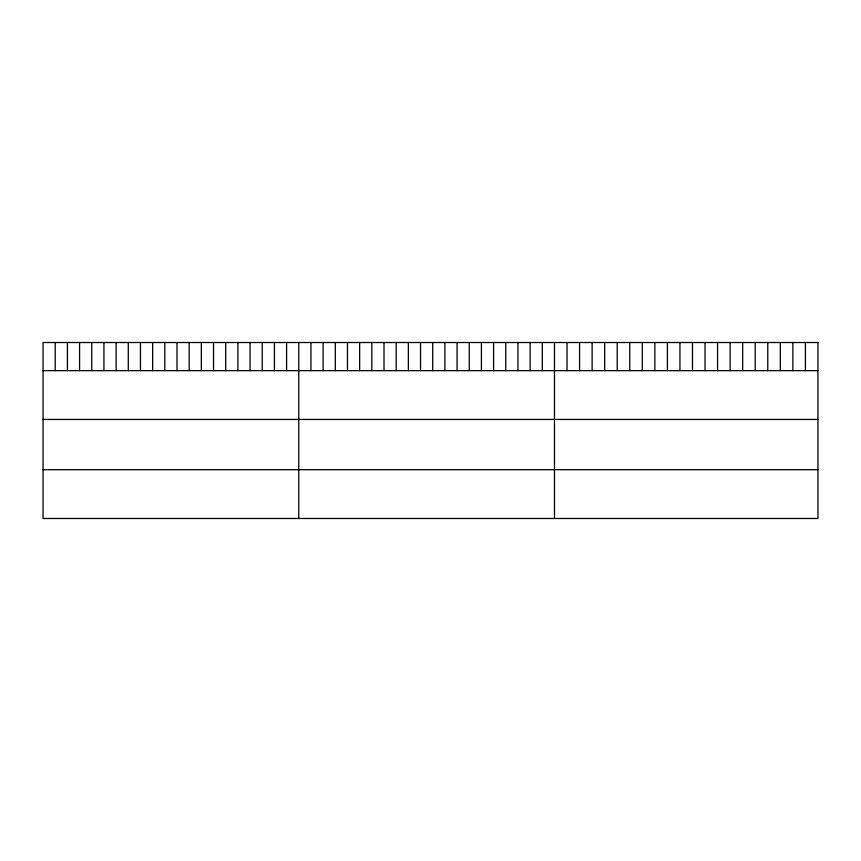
<?xml version="1.0" encoding="UTF-8"?>
<svg xmlns="http://www.w3.org/2000/svg" width="861" height="861" viewBox="0 0 861 861"><rect width="100%" height="100%" fill="white"/><g stroke="black" fill="none" stroke-linecap="round" stroke-linejoin="round"><path stroke-width="1.29" d="M43.05 370.65L817.95 370.65M43.05 419.436L817.95 419.436M43.05 469.697L817.95 469.697M805.401 342.517L805.401 370.65M792.863 342.517L792.863 370.65M780.314 342.517L780.314 370.65M767.764 342.517L767.764 370.65M755.215 342.517L755.215 370.65M742.677 342.517L742.677 370.65M730.128 342.517L730.128 370.65M717.579 342.517L717.579 370.65M705.041 342.517L705.041 370.65M692.492 342.517L692.492 370.65M679.942 342.517L679.942 370.65M667.393 342.517L667.393 370.65M654.855 342.517L654.855 370.65M642.306 342.517L642.306 370.65M629.757 342.517L629.757 370.65M617.219 342.517L617.219 370.65M604.67 342.517L604.67 370.65M592.12 342.517L592.12 370.65M579.571 342.517L579.571 370.65M567.033 342.517L567.033 370.65M554.484 342.517L554.484 518.483M542.312 342.517L542.312 370.65M530.128 342.517L530.128 370.65M517.956 342.517L517.956 370.65M505.773 342.517L505.773 370.65M493.601 342.517L493.601 370.65M481.417 342.517L481.417 370.65M469.245 342.517L469.245 370.65M457.073 342.517L457.073 370.65M444.889 342.517L444.889 370.65M432.717 342.517L432.717 370.65M420.534 342.517L420.534 370.65M408.362 342.517L408.362 370.65M396.178 342.517L396.178 370.65M384.006 342.517L384.006 370.65M371.834 342.517L371.834 370.65M359.65 342.517L359.65 370.65M347.478 342.517L347.478 370.65M335.295 342.517L335.295 370.65M323.123 342.517L323.123 370.65M310.939 342.517L310.939 370.65M298.767 342.517L298.767 518.483M286.595 342.517L286.595 370.65M274.411 342.517L274.411 370.65M262.239 342.517L262.239 370.65M250.056 342.517L250.056 370.65M237.884 342.517L237.884 370.65M225.7 342.517L225.7 370.65M213.528 342.517L213.528 370.65M201.356 342.517L201.356 370.65M189.172 342.517L189.172 370.65M177 342.517L177 370.65M164.817 342.517L164.817 370.65M152.645 342.517L152.645 370.65M140.461 342.517L140.461 370.65M128.289 342.517L128.289 370.65M116.117 342.517L116.117 370.65M103.933 342.517L103.933 370.65M91.761 342.517L91.761 370.65M79.578 342.517L79.578 370.65M67.406 342.517L67.406 370.65M55.222 342.517L55.222 370.65M817.95 342.517L43.05 342.517L43.05 518.483L817.95 518.483L817.95 342.517"/></g></svg>
